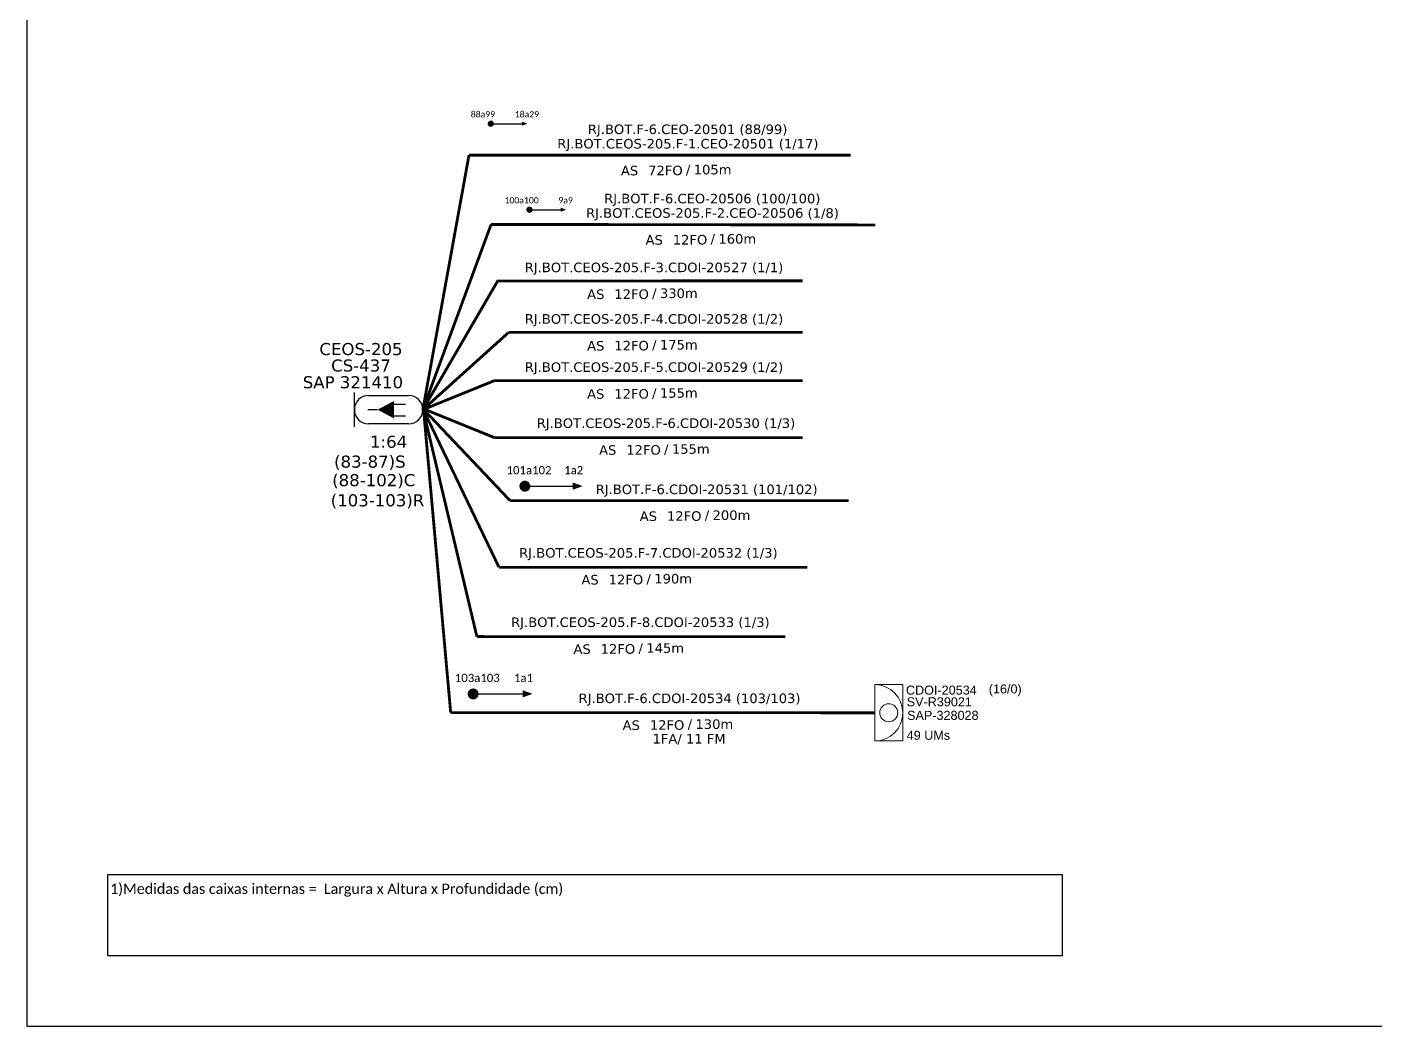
# Model space of a CAD drawing. Extents: x -4 to 837, y 1 to 595.
# Drawn here: x -3.8 to 389.2, y 1.3 to 292.5 of the extents above; entities that cross this region are included whole.
import ezdxf
from ezdxf.enums import TextEntityAlignment as Align

# ---------------------------------------------------------------- set-up
doc = ezdxf.new("R2010")
doc.units = 0
for name, color, linetype, lineweight in [("20.0-LEGENDA DOS CDO'S", 1, 'Continuous', 0), ('20.1-CDO_INTERIOR', 1, 'Continuous', 0), ('40.1-ETIQUETAS', 1, 'Continuous', 20)]:
    doc.layers.add(name, color=color, linetype=linetype, lineweight=lineweight)
for name, color, linetype in [('20.4-CEOS', 1, 'Continuous'), ('CAP a instalar', 1, 'Continuous'), ('SETA', 7, 'Continuous')]:
    doc.layers.add(name, color=color, linetype=linetype)
doc.styles.add('ARIAL', font='arial.ttf')
doc.styles.add('MtXpl_Calibri', font='calibri.ttf')
doc.styles.add('siredit', font='verdana.ttf')
doc.linetypes.add('FENCELINE1', pattern='A,0.25,-0.1,[133,ltypeshp.shx,S=0.1,R=0,X=-0.1,Y=0],-0.1,1', length=1.45)

# ---------------------------------------------------------------- blocks, each defined once
blk = doc.blocks.new('ETIQUETA_RS5F')
at = {"layer": '40.1-ETIQUETAS', "color": 0, "style": 'siredit'}
blk.add_text('/', height=1.5, dxfattribs=at).set_placement((1.58, -1.95), align=Align.MIDDLE_RIGHT)
for tag, p in [('ETIQUETA_R_PRIMARIA', (1.21, 4.1)), ('ETIQUETA_R_SECUNDARIA', (1.21, 2.1)), ('F_ATIVAS/F_MORTAS', (1.14, -4.24))]:
    blk.add_attdef(tag, text='', height=1.5, dxfattribs=at).set_placement(p, align=Align.MIDDLE_CENTER)
for tag, p in [('TIPO_CABO', (-6.58, -2.12)), ('CAP_CABO', (0.4, -2.09))]:
    blk.add_attdef(tag, text='', height=1.5, dxfattribs=at).set_placement(p, align=Align.MIDDLE_RIGHT)
blk.add_attdef('METROS', text='', height=1.5, dxfattribs=at).set_placement((2.14, -1.95), align=Align.MIDDLE_LEFT)
for tag, p in [('FUSÃO_1', (0.85, -8.39)), ('FUSÃO_2', (0.85, -10.6)), ('FUSÃO_3', (0.85, -12.93)), ('FUSÃO_4', (0.85, -15.14)), ('FUSÃO_5', (0.85, -17.16))]:
    blk.add_attdef(tag, text='', height=1.5, dxfattribs=at).set_placement(p, align=Align.CENTER)

msp = doc.modelspace()

# ---------------------------------------------------------------- linework, layer by layer
for p, q in [((-3.83, 595.26), (-3.83, 1.26)), ((-3.83, 1.26), (837.17, 1.26))]:
    msp.add_line(p, q)
at = {"color": 7, "const_width": 0.91}
for points in [[(130.93, 264.32, 1), (131.84, 264.32, 1)], [(142.22, 239.25, 1), (143.13, 239.25, 1)]]:
    msp.add_lwpolyline(points, format="xyb", close=True, dxfattribs=at)
at = {"const_width": 1.59}
for points in [[(140.54, 158.65, 1), (142.13, 158.65, 1)], [(140.54, 158.65, 1), (142.13, 158.65, 1)], [(125.45, 98.08, 1), (127.04, 98.08, 1)], [(125.45, 98.08, 1), (127.04, 98.08, 1)]]:
    msp.add_lwpolyline(points, format="xyb", close=True, dxfattribs=at)
at = {"color": 0}
msp.add_lwpolyline([(19.73, 45.46), (297.98, 45.46), (297.98, 21.75), (19.73, 21.75)], close=True, dxfattribs=at)
at = {"layer": '20.1-CDO_INTERIOR', "lineweight": 18}
msp.add_lwpolyline([(251.53, 84.38), (251.53, 100.81), (243.31, 100.81), (243.31, 84.38)], close=True, dxfattribs=at)
msp.add_circle((247.42, 92.59), 2.63, dxfattribs=at)
msp.add_arc((243.31, 92.59), 8.22, 270, 90, dxfattribs=at)
at = {"layer": '20.4-CEOS', "color": 5}
for p, q in [((95.77, 185.11), (107.42, 185.11)), ((107.42, 176.8), (95.77, 176.8))]:
    msp.add_line(p, q, dxfattribs=at)
for points in [[(91.61, 175.95), (91.61, 185.96)], [(98.38, 180.95), (95.57, 180.95)], [(102.97, 182.6), (106.51, 182.6)], [(102.97, 179.15), (106.51, 179.15)]]:
    msp.add_lwpolyline(points, dxfattribs=at)
msp.add_lwpolyline([(98.38, 180.95, 0, 5.13, 0), (103.19, 180.95, 5.13, 5.13, 0)], format="xyseb", dxfattribs=at)
for centre, start, end in [((95.77, 180.95), 90, 270), ((107.42, 180.95), 270, 90)]:
    msp.add_arc(centre, 4.15, start, end, dxfattribs=at)
at = {"layer": 'CAP a instalar', "color": 7, "linetype": 'FENCELINE1', "ltscale": 8, "const_width": 0.827}
for points in [[(111.58, 180.95), (125.04, 255.17)], [(125.04, 255.17), (236.35, 255.17)], [(131.48, 234.96), (111.58, 180.95)], [(131.48, 234.96), (243.54, 234.81)], [(137.03, 154.41), (111.58, 181.27)], [(137.03, 154.41), (235.75, 154.41)]]:
    msp.add_lwpolyline(points, dxfattribs=at)
at = {"layer": 'CAP a instalar', "color": 8, "linetype": 'FENCELINE1', "ltscale": 8, "const_width": 0.827}
for points in [[(111.58, 180.95), (133.41, 218.48), (222.36, 218.5)], [(136.59, 203.48), (111.58, 180.95)], [(136.59, 203.48), (222.36, 203.48)], [(111.58, 180.95), (132.43, 189.41)], [(132.43, 189.41), (222.36, 189.43)], [(111.58, 181.27), (127.34, 114.8)], [(133.78, 135.01), (111.58, 181.27)], [(111.58, 181.27), (132.43, 172.81)], [(132.43, 172.81), (222.36, 172.79)], [(133.78, 135.01), (223.7, 134.99)], [(127.34, 114.8), (217.27, 114.79)]]:
    msp.add_lwpolyline(points, dxfattribs=at)
at = {"layer": 'CAP a instalar', "linetype": 'FENCELINE1', "ltscale": 8, "const_width": 0.827}
for points in [[(111.79, 181.04), (119.7, 92.63)], [(119.7, 92.63), (243.31, 92.59)], [(119.7, 92.63), (243.31, 92.59)]]:
    msp.add_lwpolyline(points, dxfattribs=at)
at = {"layer": 'SETA', "color": 7}
for points in [[(131.39, 264.32), (141.32, 264.32)], [(142.67, 239.25), (152.6, 239.25)]]:
    msp.add_lwpolyline(points, dxfattribs=at)
at = {"layer": 'SETA'}
for points in [[(141.33, 158.65), (156.38, 158.65)], [(141.33, 158.65), (156.38, 158.65)], [(126.24, 98.08), (141.75, 98.08)], [(126.24, 98.08), (141.75, 98.08)]]:
    msp.add_lwpolyline(points, dxfattribs=at)
at = {"layer": 'SETA', "color": 7}
for points in [[(140.44, 264.93), (142.11, 264.33), (140.45, 263.71)], [(151.73, 239.85), (153.4, 239.26), (151.74, 238.64)]]:
    msp.add_solid(points, dxfattribs=at)
at = {"layer": 'SETA'}
for points in [[(155.28, 159.73), (158.2, 158.67), (155.28, 157.61)], [(155.28, 159.73), (158.2, 158.67), (155.28, 157.61)], [(140.65, 99.16), (143.57, 98.1), (140.65, 97.04)], [(140.65, 99.16), (143.57, 98.1), (140.65, 97.04)]]:
    msp.add_solid(points, dxfattribs=at)

# ---------------------------------------------------------------- block references
at = {"layer": '40.1-ETIQUETAS', "color": 7}
ref = msp.add_blockref('ETIQUETA_RS5F', (186.64, 254.58), dxfattribs=dict(at, xscale=1.855902837372855, yscale=1.855902837372855, zscale=1.855902837372855))
ref.add_attrib('ETIQUETA_R_PRIMARIA', 'RJ.BOT.F-6.CEO-20501 (88/99)', dxfattribs={"color": 0, "height": 2.7839, "style": 'siredit'}).set_placement((188.77, 262.7), align=Align.MIDDLE_CENTER)
ref.add_attrib('ETIQUETA_R_SECUNDARIA', 'RJ.BOT.CEOS-205.F-1.CEO-20501 (1/17)', dxfattribs={"color": 0, "height": 2.7839, "style": 'siredit'}).set_placement((188.84, 258.49), align=Align.MIDDLE_CENTER)
ref.add_attrib('TIPO_CABO', 'AS', dxfattribs={"color": 0, "height": 2.784, "style": 'siredit'}).set_placement((174.37, 250.66), align=Align.MIDDLE_RIGHT)
ref.add_attrib('CAP_CABO', '72FO', dxfattribs={"color": 0, "height": 2.784, "style": 'siredit'}).set_placement((187.33, 250.7), align=Align.MIDDLE_RIGHT)
ref.add_attrib('METROS', '105m', dxfattribs={"color": 0, "height": 2.784, "style": 'siredit'}).set_placement((190.56, 250.95), align=Align.MIDDLE_LEFT)
ref = msp.add_blockref('ETIQUETA_RS5F', (193.83, 234.38), dxfattribs=dict(at, xscale=1.855902837372855, yscale=1.855902837372855, zscale=1.855902837372855))
ref.add_attrib('ETIQUETA_R_PRIMARIA', 'RJ.BOT.F-6.CEO-20506 (100/100)', dxfattribs={"color": 0, "height": 2.7839, "style": 'siredit'}).set_placement((195.96, 242.5), align=Align.MIDDLE_CENTER)
ref.add_attrib('ETIQUETA_R_SECUNDARIA', 'RJ.BOT.CEOS-205.F-2.CEO-20506 (1/8)', dxfattribs={"color": 0, "height": 2.7839, "style": 'siredit'}).set_placement((196.02, 238.29), align=Align.MIDDLE_CENTER)
ref.add_attrib('TIPO_CABO', 'AS', dxfattribs={"color": 0, "height": 2.784, "style": 'siredit'}).set_placement((181.55, 230.45), align=Align.MIDDLE_RIGHT)
ref.add_attrib('CAP_CABO', '12FO', dxfattribs={"color": 0, "height": 2.784, "style": 'siredit'}).set_placement((194.51, 230.5), align=Align.MIDDLE_RIGHT)
ref.add_attrib('METROS', '160m', dxfattribs={"color": 0, "height": 2.784, "style": 'siredit'}).set_placement((197.75, 230.75), align=Align.MIDDLE_LEFT)
at = {"layer": 'CAP a instalar', "color": 8, "linetype": 'FENCELINE1', "ltscale": 5.3}
ref = msp.add_blockref('ETIQUETA_RS5F', (176.78, 218.53), dxfattribs=dict(at, xscale=1.855902837360755, yscale=1.855902837360755, zscale=1.855902837360755))
ref.add_attrib('ETIQUETA_R_SECUNDARIA', 'RJ.BOT.CEOS-205.F-3.CDOI-20527 (1/1)', dxfattribs={"layer": '40.1-ETIQUETAS', "color": 0, "height": 2.7839, "style": 'siredit'}).set_placement((178.98, 222.43), align=Align.MIDDLE_CENTER)
ref.add_attrib('TIPO_CABO', 'AS', dxfattribs={"layer": '40.1-ETIQUETAS', "color": 0, "height": 2.784, "style": 'siredit'}).set_placement((164.51, 214.6), align=Align.MIDDLE_RIGHT)
ref.add_attrib('CAP_CABO', '12FO', dxfattribs={"layer": '40.1-ETIQUETAS', "color": 0, "height": 2.784, "style": 'siredit'}).set_placement((177.47, 214.64), align=Align.MIDDLE_RIGHT)
ref.add_attrib('METROS', '330m ', dxfattribs={"layer": '40.1-ETIQUETAS', "color": 0, "height": 2.784, "style": 'siredit'}).set_placement((180.7, 214.9), align=Align.MIDDLE_LEFT)
ref = msp.add_blockref('ETIQUETA_RS5F', (176.78, 203.51), dxfattribs=dict(at, xscale=1.855902837360755, yscale=1.855902837360755, zscale=1.855902837360755))
ref.add_attrib('ETIQUETA_R_SECUNDARIA', 'RJ.BOT.CEOS-205.F-4.CDOI-20528 (1/2)', dxfattribs={"layer": '40.1-ETIQUETAS', "color": 0, "height": 2.7839, "style": 'siredit'}).set_placement((178.98, 207.41), align=Align.MIDDLE_CENTER)
ref.add_attrib('TIPO_CABO', 'AS', dxfattribs={"layer": '40.1-ETIQUETAS', "color": 0, "height": 2.784, "style": 'siredit'}).set_placement((164.51, 199.58), align=Align.MIDDLE_RIGHT)
ref.add_attrib('CAP_CABO', '12FO', dxfattribs={"layer": '40.1-ETIQUETAS', "color": 0, "height": 2.784, "style": 'siredit'}).set_placement((177.47, 199.62), align=Align.MIDDLE_RIGHT)
ref.add_attrib('METROS', '175m ', dxfattribs={"layer": '40.1-ETIQUETAS', "color": 0, "height": 2.784, "style": 'siredit'}).set_placement((180.7, 199.88), align=Align.MIDDLE_LEFT)
ref = msp.add_blockref('ETIQUETA_RS5F', (176.78, 189.45), dxfattribs=dict(at, xscale=1.855902837360755, yscale=1.855902837360755, zscale=1.855902837360755))
ref.add_attrib('ETIQUETA_R_SECUNDARIA', 'RJ.BOT.CEOS-205.F-5.CDOI-20529 (1/2)', dxfattribs={"layer": '40.1-ETIQUETAS', "color": 0, "height": 2.7839, "style": 'siredit'}).set_placement((178.98, 193.36), align=Align.MIDDLE_CENTER)
ref.add_attrib('TIPO_CABO', 'AS', dxfattribs={"layer": '40.1-ETIQUETAS', "color": 0, "height": 2.784, "style": 'siredit'}).set_placement((164.51, 185.53), align=Align.MIDDLE_RIGHT)
ref.add_attrib('CAP_CABO', '12FO', dxfattribs={"layer": '40.1-ETIQUETAS', "color": 0, "height": 2.784, "style": 'siredit'}).set_placement((177.47, 185.57), align=Align.MIDDLE_RIGHT)
ref.add_attrib('METROS', '155m ', dxfattribs={"layer": '40.1-ETIQUETAS', "color": 0, "height": 2.784, "style": 'siredit'}).set_placement((180.7, 185.83), align=Align.MIDDLE_LEFT)
ref = msp.add_blockref('ETIQUETA_RS5F', (180.27, 173.11), dxfattribs=dict(at, xscale=1.855902837360755, yscale=1.855902837360755, zscale=1.855902837360755))
ref.add_attrib('ETIQUETA_R_SECUNDARIA', 'RJ.BOT.CEOS-205.F-6.CDOI-20530 (1/3)', dxfattribs={"layer": '40.1-ETIQUETAS', "color": 0, "height": 2.7839, "style": 'siredit'}).set_placement((182.47, 177.02), align=Align.MIDDLE_CENTER)
ref.add_attrib('TIPO_CABO', 'AS', dxfattribs={"layer": '40.1-ETIQUETAS', "color": 0, "height": 2.784, "style": 'siredit'}).set_placement((167.99, 169.19), align=Align.MIDDLE_RIGHT)
ref.add_attrib('CAP_CABO', '12FO', dxfattribs={"layer": '40.1-ETIQUETAS', "color": 0, "height": 2.784, "style": 'siredit'}).set_placement((180.95, 169.23), align=Align.MIDDLE_RIGHT)
ref.add_attrib('METROS', '155m ', dxfattribs={"layer": '40.1-ETIQUETAS', "color": 0, "height": 2.784, "style": 'siredit'}).set_placement((184.19, 169.49), align=Align.MIDDLE_LEFT)
at = {"layer": 'CAP a instalar', "color": 7, "linetype": 'FENCELINE1', "ltscale": 5.3}
ref = msp.add_blockref('ETIQUETA_RS5F', (192.13, 153.82), dxfattribs=dict(at, xscale=1.855902837374301, yscale=1.855902837374301, zscale=1.855902837374301))
ref.add_attrib('ETIQUETA_R_SECUNDARIA', 'RJ.BOT.F-6.CDOI-20531 (101/102)', dxfattribs={"layer": '40.1-ETIQUETAS', "color": 0, "height": 2.7839, "style": 'siredit'}).set_placement((194.32, 157.73), align=Align.MIDDLE_CENTER)
ref.add_attrib('TIPO_CABO', 'AS', dxfattribs={"layer": '40.1-ETIQUETAS', "color": 0, "height": 2.784, "style": 'siredit'}).set_placement((179.85, 149.9), align=Align.MIDDLE_RIGHT)
ref.add_attrib('CAP_CABO', '12FO', dxfattribs={"layer": '40.1-ETIQUETAS', "color": 0, "height": 2.784, "style": 'siredit'}).set_placement((192.81, 149.94), align=Align.MIDDLE_RIGHT)
ref.add_attrib('METROS', '200m', dxfattribs={"layer": '40.1-ETIQUETAS', "color": 0, "height": 2.784, "style": 'siredit'}).set_placement((196.05, 150.2), align=Align.MIDDLE_LEFT)
at = {"layer": 'CAP a instalar', "color": 8, "linetype": 'FENCELINE1', "ltscale": 5.3}
ref = msp.add_blockref('ETIQUETA_RS5F', (175.14, 135.31), dxfattribs=dict(at, xscale=1.855902837360755, yscale=1.855902837360755, zscale=1.855902837360755))
ref.add_attrib('ETIQUETA_R_SECUNDARIA', 'RJ.BOT.CEOS-205.F-7.CDOI-20532 (1/3)', dxfattribs={"layer": '40.1-ETIQUETAS', "color": 0, "height": 2.7839, "style": 'siredit'}).set_placement((177.33, 139.21), align=Align.MIDDLE_CENTER)
ref.add_attrib('TIPO_CABO', 'AS', dxfattribs={"layer": '40.1-ETIQUETAS', "color": 0, "height": 2.784, "style": 'siredit'}).set_placement((162.86, 131.38), align=Align.MIDDLE_RIGHT)
ref.add_attrib('CAP_CABO', '12FO', dxfattribs={"layer": '40.1-ETIQUETAS', "color": 0, "height": 2.784, "style": 'siredit'}).set_placement((175.82, 131.42), align=Align.MIDDLE_RIGHT)
ref.add_attrib('METROS', '190m ', dxfattribs={"layer": '40.1-ETIQUETAS', "color": 0, "height": 2.784, "style": 'siredit'}).set_placement((179.06, 131.68), align=Align.MIDDLE_LEFT)
ref = msp.add_blockref('ETIQUETA_RS5F', (172.81, 115.09), dxfattribs=dict(at, xscale=1.855902837360755, yscale=1.855902837360755, zscale=1.855902837360755))
ref.add_attrib('ETIQUETA_R_SECUNDARIA', 'RJ.BOT.CEOS-205.F-8.CDOI-20533 (1/3)', dxfattribs={"layer": '40.1-ETIQUETAS', "color": 0, "height": 2.7839, "style": 'siredit'}).set_placement((175, 118.99), align=Align.MIDDLE_CENTER)
ref.add_attrib('TIPO_CABO', 'AS', dxfattribs={"layer": '40.1-ETIQUETAS', "color": 0, "height": 2.784, "style": 'siredit'}).set_placement((160.53, 111.16), align=Align.MIDDLE_RIGHT)
ref.add_attrib('CAP_CABO', '12FO', dxfattribs={"layer": '40.1-ETIQUETAS', "color": 0, "height": 2.784, "style": 'siredit'}).set_placement((173.49, 111.2), align=Align.MIDDLE_RIGHT)
ref.add_attrib('METROS', '145m ', dxfattribs={"layer": '40.1-ETIQUETAS', "color": 0, "height": 2.784, "style": 'siredit'}).set_placement((176.73, 111.46), align=Align.MIDDLE_LEFT)
at = {"layer": 'CAP a instalar', "color": 1, "linetype": 'FENCELINE1', "ltscale": 5.3}
ref = msp.add_blockref('ETIQUETA_RS5F', (187.14, 92.9), dxfattribs=dict(at, xscale=1.855902837360755, yscale=1.855902837360755, zscale=1.855902837360755))
ref.add_attrib('ETIQUETA_R_SECUNDARIA', 'RJ.BOT.F-6.CDOI-20534 (103/103)', dxfattribs={"layer": '40.1-ETIQUETAS', "color": 0, "height": 2.7839, "style": 'siredit'}).set_placement((189.33, 96.81), align=Align.MIDDLE_CENTER)
ref.add_attrib('TIPO_CABO', 'AS', dxfattribs={"layer": '40.1-ETIQUETAS', "color": 0, "height": 2.784, "style": 'siredit'}).set_placement((174.86, 88.98), align=Align.MIDDLE_RIGHT)
ref.add_attrib('CAP_CABO', '12FO', dxfattribs={"layer": '40.1-ETIQUETAS', "color": 0, "height": 2.784, "style": 'siredit'}).set_placement((187.82, 89.02), align=Align.MIDDLE_RIGHT)
ref.add_attrib('METROS', '130m ', dxfattribs={"layer": '40.1-ETIQUETAS', "color": 0, "height": 2.784, "style": 'siredit'}).set_placement((191.06, 89.28), align=Align.MIDDLE_LEFT)
ref.add_attrib('F_ATIVAS/F_MORTAS', '1FA/ 11 FM', dxfattribs={"layer": '40.1-ETIQUETAS', "color": 0, "height": 2.784, "style": 'siredit'}).set_placement((189.2, 85.02), align=Align.MIDDLE_CENTER)

# ---------------------------------------------------------------- texts
at = {"style": 'MtXpl_Calibri'}
msp.add_text('1)Medidas das caixas internas =  Largura x Altura x Profundidade (cm)', height=3, dxfattribs=at).set_placement((20.4, 39.78))
at = {"color": 5, "char_height": 1.8196, "width": 134.3265, "attachment_point": 5, "rotation": 359.9166}
for s, insert in [('{\\fCalibri|b0|i0|c0|p34;\\C256;88a99}', (129.1, 267.06)), ('{\\fCalibri|b0|i0|c0|p34;\\C256;18a29}', (141.92, 267.06)), ('{\\fCalibri|b0|i0|c0|p34;\\C256;100a100}', (140.38, 241.99)), ('{\\fCalibri|b0|i0|c0|p34;\\C256;9a9}', (153.2, 241.99))]:
    msp.add_mtext(s, dxfattribs=dict(at, insert=insert))
at = {"char_height": 2.3867, "width": 40.3493, "attachment_point": 5}
for s, insert in [('{\\fCalibri|b0|i0|c0|p34;\\C7;101a102}', (142.54, 163.31)), ('{\\fCalibri|b0|i0|c0|p34;\\C7;1a2}', (155.56, 163.31)), ('{\\fCalibri|b0|i0|c0|p34;\\C7;103a103}', (127.45, 102.74)), ('{\\fCalibri|b0|i0|c0|p34;\\C7;1a1}', (140.93, 102.74))]:
    msp.add_mtext(s, dxfattribs=dict(at, insert=insert))
at = {"layer": "20.0-LEGENDA DOS CDO'S", "style": 'ARIAL'}
for s, p in [('CDOI-20534', (273.06, 97.88)), ('(16/0)', (286.17, 98.22)), ('SAP-328028', (273.6, 90.52)), ('49 UMs', (265.31, 84.71))]:
    msp.add_text(s, height=2.631, dxfattribs=at).set_placement(p, align=Align.RIGHT)
msp.add_text('SV-R39021', height=2.631, dxfattribs=at).set_placement((252.65, 94.47))
at = {"layer": '20.4-CEOS', "color": 5, "style": 'siredit'}
for s, height, p in [('CEOS-205', 3.52, (93.55, 200.39)), ('CS-437', 3.52, (93.55, 195.59)), ('  SAP 321410', 3.5199, (89.66, 190.71)), ('1:64', 3.52, (101.59, 173.36)), ('(83-87)S', 3.52, (96.13, 167.57)), ('(88-102)C', 3.52, (97.27, 162.17)), ('(103-103)R', 3.52, (98.37, 156.29))]:
    msp.add_text(s, height=height, dxfattribs=at).set_placement(p, align=Align.TOP_CENTER)

doc.saveas('drawing.dxf')
